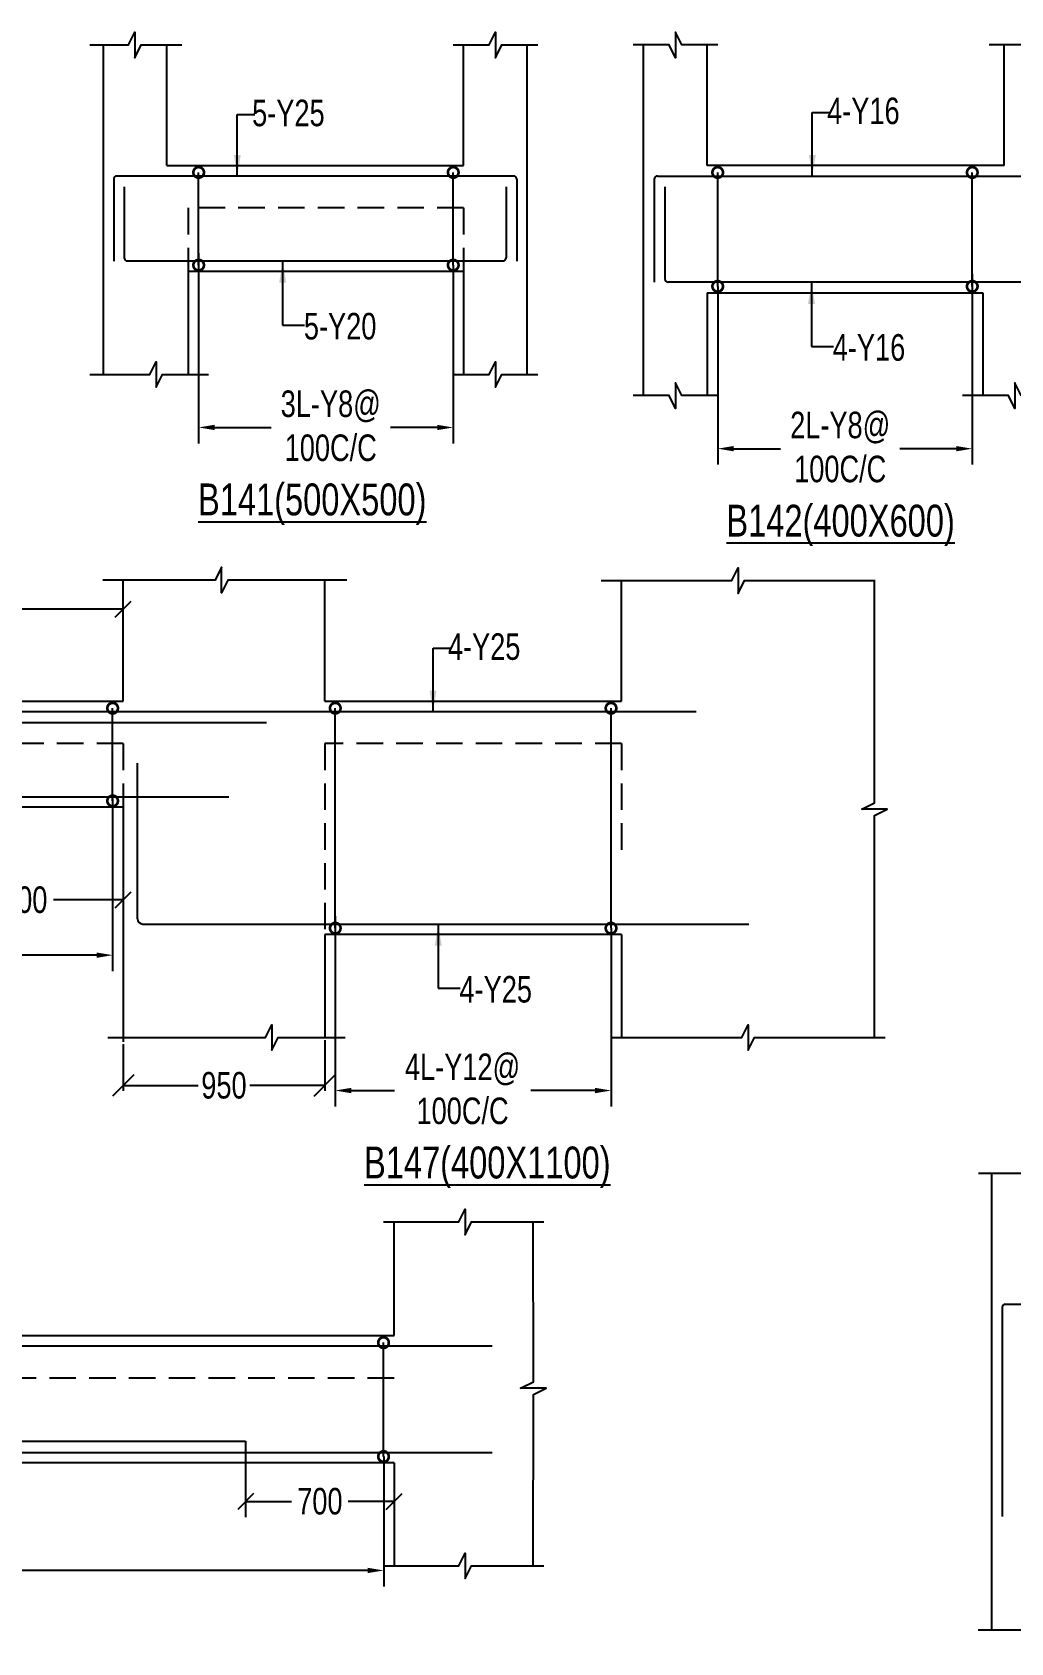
# Model space of a CAD drawing. Header units: millimetres. Extents: x 0 to 31744305, y -21599035 to 0.
# Drawn here: x 31671068 to 31675682, y -21217918 to -21210329 of the extents above; entities that cross this region are included whole.
import ezdxf

# ---------------------------------------------------------------- set-up
doc = ezdxf.new("R2010")
doc.units = ezdxf.units.MM
doc.header["$LTSCALE"] = 1000
doc.header["$MEASUREMENT"] = 0
doc.header["$PDMODE"] = 3
for name, pattern in [('CONTINOUS', [0]), ('CONTINU', [0]), ('HIDDEN', [0.375, 0.25, -0.125])]:
    doc.linetypes.add(name, pattern=pattern)
for name, color, linetype in [('-S-ARROW', 253, 'Continuous'), ('-S-MISC', 8, 'Continuous'), ('-S-STIRRUPS DIM', 6, 'Continuous'), ('-S-STIRUP', 11, 'Continuous'), ('-STR-BEAM', 7, 'CONTINU'), ('-STR-COLUMN', 5, 'HIDDEN'), ('-STR-REINF', 3, 'Continuous'), ('-STR-RF-DIM', 8, 'CONTINOUS'), ('-STR-TEXT', 6, 'Continuous'), ('S-DIM', 7, 'Continuous'), ('SEC TEXT', 9, 'Continuous'), ('SLAB LINE', 254, 'HIDDEN')]:
    doc.layers.add(name, color=color, linetype=linetype)
doc.styles.add('BEAM-LS', font='romans.shx', dxfattribs={"width": 0.8})
doc.styles.add('SOBHA', font='swisscl.ttf')
doc.styles.add('sobha.sed', font='swisscl.ttf')
doc.dimstyles.new('S-50', dxfattribs={"dimscale": 50, "dimtxt": 2.5, "dimasz": 2, "dimexe": 0.5, "dimexo": 0.25, "dimgap": 0.25, "dimtad": 0, "dimdec": 0, "dimrnd": 0.0005, "dimzin": 0, "dimdsep": 46, "dimtxsty": 'sobha.sed', "dimblk": 'OBLIQUE', "dimcen": 0.09, "dimclrd": 8, "dimclre": 8, "dimclrt": 6, "dimadec": 0, "dimazin": 0, "dimtfac": 1, "dimtdec": 0, "dimtofl": 0, "dimtmove": 2, "dimatfit": 3, "dimfxl": 0.18, "dimtolj": 1, "dimtzin": 0, "dimlwd": -1, "dimlwe": -1, "dimarcsym": 0})
doc.dimstyles.new('S-DIM50', dxfattribs={"dimscale": 50, "dimtxt": 2.5, "dimasz": 1.5, "dimexe": 1.5, "dimexo": 1, "dimgap": 0.5, "dimtad": 0, "dimdec": 0, "dimzin": 0, "dimdsep": 46, "dimtxsty": 'SOBHA', "dimcen": 0.09, "dimclrd": 256, "dimclre": 256, "dimclrt": 6, "dimadec": 5, "dimazin": 0, "dimtfac": 1, "dimtdec": 0, "dimtofl": 0, "dimtmove": 0, "dimatfit": 3, "dimfxl": 0.18, "dimtolj": 1, "dimtzin": 0, "dimlwd": -1, "dimlwe": -1, "dimarcsym": 0})
doc.dimstyles.new('STIRUP', dxfattribs={"dimscale": 50, "dimtxt": 2.5, "dimasz": 2.2, "dimexe": 0, "dimexo": 0, "dimgap": 0.5, "dimtad": 0, "dimdec": 0, "dimzin": 0, "dimdsep": 46, "dimtxsty": 'BEAM-LS', "dimblk": 'DOTSMALL', "dimcen": 0.09, "dimclrd": 256, "dimclre": 256, "dimclrt": 256, "dimadec": 5, "dimazin": 0, "dimtfac": 1, "dimtdec": 0, "dimtofl": 0, "dimtmove": 0, "dimatfit": 3, "dimldrblk": 'DOTSMALL', "dimfxl": 0, "dimfxlon": 1, "dimtolj": 1, "dimtzin": 0, "dimlwd": -1, "dimlwe": -1, "dimarcsym": 0})

# ---------------------------------------------------------------- blocks, each defined once
blk = doc.blocks.new('*D237')
at = {"layer": '-STR-RF-DIM', "transparency": 16777216}
for p, q in [((31671853.2, -21211369.5), (31671853.2, -21212266.4)), ((31673053.5, -21211426.4), (31673053.5, -21212266.4)), ((31671928.2, -21212191.4), (31672194.3, -21212191.4)), ((31672978.5, -21212191.4), (31672757.5, -21212191.4))]:
    blk.add_line(p, q, dxfattribs=at)
for points in [[(31671928.2, -21212178.9), (31671928.2, -21212203.9), (31671853.2, -21212191.4)], [(31672978.5, -21212178.9), (31672978.5, -21212203.9), (31673053.5, -21212191.4)]]:
    blk.add_solid(points, dxfattribs=at)
at = {"layer": 'Defpoints', "color": 0, "transparency": 16777216}
for p in [(31671853.2, -21211369.5, 178586.6), (31673053.5, -21211426.4, 178586.6), (31673053.5, -21212191.4)]:
    blk.add_point(p, dxfattribs=at)
at = {"layer": '-STR-RF-DIM', "color": 6, "transparency": 16777216, "char_height": 125, "attachment_point": 5, "style": 'SOBHA'}
for s, insert in [('\\A1;3L-Y8@', (31672475.9, -21212092.1)), ('\\A1;100C/C', (31672475.9, -21212287.9))]:
    blk.add_mtext(s, dxfattribs=dict(at, insert=insert))
blk = doc.blocks.new('_DotSmall')
at = {"color": 0, "linetype": 'ByBlock', "const_width": 0.5}
blk.add_lwpolyline([(-0.0625, 0, 1), (0.0625, 0, 1)], format="xyb", close=True, dxfattribs=at)
blk = doc.blocks.new('*D238')
at = {"layer": '-S-STIRUP', "ltscale": 100, "transparency": 16777216}
blk.add_line((31671853.2, -21211426.4), (31671853.2, -21210989.7), dxfattribs=at)
at = {"layer": 'Defpoints', "color": 0, "linetype": 'CONTINU', "ltscale": 100, "transparency": 16777216}
for p in [(31671853.2, -21210989.7), (31671853.2, -21210989.7), (31671853.2, -21211426.4)]:
    blk.add_point(p, dxfattribs=at)
at = {"layer": '-S-STIRUP', "linetype": 'CONTINU', "ltscale": 100, "transparency": 16777216, "xscale": 100, "yscale": 100, "zscale": 100}
for p, rotation in [((31671853.2, -21210989.7), 90), ((31671853.2, -21211426.4), 270)]:
    blk.add_blockref('_DotSmall', p, dxfattribs=dict(at, rotation=rotation))
blk = doc.blocks.new('_OBLIQUE')
at = {"color": 0, "linetype": 'ByBlock'}
blk.add_line((-0.5, -0.5), (0.5, 0.5), dxfattribs=at)
blk = doc.blocks.new('*D239')
at = {"layer": '-S-STIRUP', "ltscale": 100, "transparency": 16777216}
blk.add_line((31673053.5, -21211426.4), (31673053.5, -21210989.7), dxfattribs=at)
at = {"layer": 'Defpoints', "color": 0, "linetype": 'CONTINU', "ltscale": 100, "transparency": 16777216}
for p in [(31673053.5, -21210989.7), (31673053.5, -21210989.7), (31673053.5, -21211426.4)]:
    blk.add_point(p, dxfattribs=at)
at = {"layer": '-S-STIRUP', "linetype": 'CONTINU', "ltscale": 100, "transparency": 16777216, "xscale": 100, "yscale": 100, "zscale": 100}
for p, rotation in [((31673053.5, -21210989.7), 90), ((31673053.5, -21211426.4), 270)]:
    blk.add_blockref('_DotSmall', p, dxfattribs=dict(at, rotation=rotation))
blk = doc.blocks.new('*D240')
at = {"layer": '-STR-RF-DIM', "transparency": 16777216}
for p, q in [((31675500.6, -21211469.5), (31675500.6, -21212366.4)), ((31674300.3, -21211526.4), (31674300.3, -21212366.4)), ((31674375.3, -21212291.4), (31674596.5, -21212291.4)), ((31675425.6, -21212291.4), (31675159.4, -21212291.4))]:
    blk.add_line(p, q, dxfattribs=at)
for points in [[(31674375.3, -21212278.9), (31674375.3, -21212303.9), (31674300.3, -21212291.4)], [(31675425.6, -21212278.9), (31675425.6, -21212303.9), (31675500.6, -21212291.4)]]:
    blk.add_solid(points, dxfattribs=at)
at = {"layer": 'Defpoints', "color": 0, "transparency": 16777216}
for p in [(31675500.6, -21211469.5, 178586.6), (31674300.3, -21211526.4, 178586.6), (31674300.3, -21212291.4)]:
    blk.add_point(p, dxfattribs=at)
at = {"layer": '-STR-RF-DIM', "color": 6, "transparency": 16777216, "char_height": 125, "attachment_point": 5, "style": 'SOBHA'}
for s, insert in [('\\A1;2L-Y8@', (31674877.9, -21212192.2)), ('\\A1;100C/C', (31674877.9, -21212387.9))]:
    blk.add_mtext(s, dxfattribs=dict(at, insert=insert))
blk = doc.blocks.new('*D241')
at = {"layer": '-S-STIRUP', "ltscale": 100, "transparency": 16777216}
blk.add_line((31675500.6, -21211526.4), (31675500.6, -21210989.7), dxfattribs=at)
at = {"layer": 'Defpoints', "color": 0, "linetype": 'CONTINU', "ltscale": 100, "transparency": 16777216}
for p in [(31675500.6, -21210989.7), (31675500.6, -21210989.7), (31675500.6, -21211526.4)]:
    blk.add_point(p, dxfattribs=at)
at = {"layer": '-S-STIRUP', "linetype": 'CONTINU', "ltscale": 100, "transparency": 16777216, "xscale": 100, "yscale": 100, "zscale": 100}
for p, rotation in [((31675500.6, -21210989.7), 90), ((31675500.6, -21211526.4), 270)]:
    blk.add_blockref('_DotSmall', p, dxfattribs=dict(at, rotation=rotation))
blk = doc.blocks.new('*D242')
at = {"layer": '-S-STIRUP', "ltscale": 100, "transparency": 16777216}
blk.add_line((31674300.3, -21211526.4), (31674300.3, -21210989.7), dxfattribs=at)
at = {"layer": 'Defpoints', "color": 0, "linetype": 'CONTINU', "ltscale": 100, "transparency": 16777216}
for p in [(31674300.3, -21210989.7), (31674300.3, -21210989.7), (31674300.3, -21211526.4)]:
    blk.add_point(p, dxfattribs=at)
at = {"layer": '-S-STIRUP', "linetype": 'CONTINU', "ltscale": 100, "transparency": 16777216, "xscale": 100, "yscale": 100, "zscale": 100}
for p, rotation in [((31674300.3, -21210989.7), 90), ((31674300.3, -21211526.4), 270)]:
    blk.add_blockref('_DotSmall', p, dxfattribs=dict(at, rotation=rotation))
blk = doc.blocks.new('*D250')
at = {"layer": '-STR-RF-DIM', "transparency": 16777216}
for p, q in [((31663547.3, -21213894), (31663547.3, -21214753)), ((31671447.5, -21213939.3), (31671447.5, -21214753)), ((31663622.3, -21214678), (31666823.9, -21214678)), ((31671372.5, -21214678), (31668497.5, -21214678))]:
    blk.add_line(p, q, dxfattribs=at)
for points in [[(31663622.3, -21214665.5), (31663622.3, -21214690.5), (31663547.3, -21214678)], [(31671372.5, -21214665.5), (31671372.5, -21214690.5), (31671447.5, -21214678)]]:
    blk.add_solid(points, dxfattribs=at)
at = {"layer": 'Defpoints', "color": 0, "transparency": 16777216}
for p in [(31663547.3, -21213894, 178586.6), (31671447.5, -21213939.3, 0), (31671447.5, -21214678)]:
    blk.add_point(p, dxfattribs=at)
at = {"layer": '-STR-RF-DIM', "color": 6, "transparency": 16777216, "insert": (31667660.7, -21214678), "char_height": 125, "attachment_point": 5, "style": 'SOBHA'}
blk.add_mtext('\\A1;4L-Y12@100/150/100C/C', dxfattribs=at)
blk = doc.blocks.new('*D252')
at = {"layer": '-S-STIRUP', "ltscale": 100, "transparency": 16777216}
blk.add_line((31671447.6, -21213951), (31671447.6, -21213514.3), dxfattribs=at)
at = {"layer": 'Defpoints', "color": 0, "linetype": 'CONTINU', "ltscale": 100, "transparency": 16777216}
for p in [(31671447.6, -21213514.3), (31671447.6, -21213514.3), (31671447.6, -21213951)]:
    blk.add_point(p, dxfattribs=at)
at = {"layer": '-S-STIRUP', "linetype": 'CONTINU', "ltscale": 100, "transparency": 16777216, "xscale": 100, "yscale": 100, "zscale": 100}
for p, rotation in [((31671447.6, -21213514.3), 90), ((31671447.6, -21213951), 270)]:
    blk.add_blockref('_DotSmall', p, dxfattribs=dict(at, rotation=rotation))
blk = doc.blocks.new('*D253')
at = {"layer": '-STR-RF-DIM', "transparency": 16777216}
for p, q in [((31672497.3, -21214494), (31672497.3, -21215390.9)), ((31673797.4, -21214551), (31673797.4, -21215390.9)), ((31672572.3, -21215315.9), (31672775.9, -21215315.9)), ((31673722.4, -21215315.9), (31673418.9, -21215315.9))]:
    blk.add_line(p, q, dxfattribs=at)
for points in [[(31672572.3, -21215303.4), (31672572.3, -21215328.4), (31672497.3, -21215315.9)], [(31673722.4, -21215303.4), (31673722.4, -21215328.4), (31673797.4, -21215315.9)]]:
    blk.add_solid(points, dxfattribs=at)
at = {"layer": 'Defpoints', "color": 0, "transparency": 16777216}
for p in [(31672497.3, -21214494, 178586.6), (31673797.4, -21214551, 178586.6), (31673797.4, -21215315.9)]:
    blk.add_point(p, dxfattribs=at)
at = {"layer": '-STR-RF-DIM', "color": 6, "transparency": 16777216, "char_height": 125, "attachment_point": 5, "style": 'SOBHA'}
for s, insert in [('\\A1;4L-Y12@', (31673097.4, -21215216.7)), ('\\A1;100C/C', (31673097.4, -21215412.4))]:
    blk.add_mtext(s, dxfattribs=dict(at, insert=insert))
blk = doc.blocks.new('*D254')
at = {"layer": '-S-STIRUP', "ltscale": 100, "transparency": 16777216}
blk.add_line((31672497.3, -21214551), (31672497.3, -21213514.3), dxfattribs=at)
at = {"layer": 'Defpoints', "color": 0, "linetype": 'CONTINU', "ltscale": 100, "transparency": 16777216}
for p in [(31672497.3, -21213514.3), (31672497.3, -21213514.3), (31672497.3, -21214551)]:
    blk.add_point(p, dxfattribs=at)
at = {"layer": '-S-STIRUP', "linetype": 'CONTINU', "ltscale": 100, "transparency": 16777216, "xscale": 100, "yscale": 100, "zscale": 100}
for p, rotation in [((31672497.3, -21213514.3), 90), ((31672497.3, -21214551), 270)]:
    blk.add_blockref('_DotSmall', p, dxfattribs=dict(at, rotation=rotation))
blk = doc.blocks.new('*D255')
at = {"layer": '-S-STIRUP', "ltscale": 100, "transparency": 16777216}
blk.add_line((31673797.4, -21214551), (31673797.4, -21213514.3), dxfattribs=at)
at = {"layer": 'Defpoints', "color": 0, "linetype": 'CONTINU', "ltscale": 100, "transparency": 16777216}
for p in [(31673797.4, -21213514.3), (31673797.4, -21213514.3), (31673797.4, -21214551)]:
    blk.add_point(p, dxfattribs=at)
at = {"layer": '-S-STIRUP', "linetype": 'CONTINU', "ltscale": 100, "transparency": 16777216, "xscale": 100, "yscale": 100, "zscale": 100}
for p, rotation in [((31673797.4, -21213514.3), 90), ((31673797.4, -21214551), 270)]:
    blk.add_blockref('_DotSmall', p, dxfattribs=dict(at, rotation=rotation))
blk = doc.blocks.new('*D271')
at = {"layer": '-STR-RF-DIM', "transparency": 16777216}
for p, q in [((31666824.5, -21216983.8), (31666824.5, -21217652.4)), ((31672725.5, -21217040.7), (31672725.5, -21217652.4)), ((31666899.5, -21217577.4), (31668819.5, -21217577.4)), ((31672650.5, -21217577.4), (31670414.8, -21217577.4))]:
    blk.add_line(p, q, dxfattribs=at)
for points in [[(31666899.5, -21217564.9), (31666899.5, -21217589.9), (31666824.5, -21217577.4)], [(31672650.5, -21217564.9), (31672650.5, -21217589.9), (31672725.5, -21217577.4)]]:
    blk.add_solid(points, dxfattribs=at)
at = {"layer": 'Defpoints', "color": 0, "transparency": 16777216}
for p in [(31666824.5, -21216983.8, 178586.6), (31672725.5, -21217040.7, 178586.6), (31672725.5, -21217577.4)]:
    blk.add_point(p, dxfattribs=at)
at = {"layer": '-STR-RF-DIM', "color": 6, "transparency": 16777216, "insert": (31669617.1, -21217577.4), "char_height": 125, "attachment_point": 5, "style": 'SOBHA'}
blk.add_mtext('\\A1;4L-Y8@100/150/100C/C', dxfattribs=at)
blk = doc.blocks.new('*D273')
at = {"layer": '-S-STIRUP', "ltscale": 100, "transparency": 16777216}
blk.add_line((31672724.8, -21217040.7), (31672724.8, -21216504), dxfattribs=at)
at = {"layer": 'Defpoints', "color": 0, "linetype": 'CONTINU', "ltscale": 100, "transparency": 16777216}
for p in [(31672724.8, -21216504), (31672724.8, -21216504), (31672724.8, -21217040.7)]:
    blk.add_point(p, dxfattribs=at)
at = {"layer": '-S-STIRUP', "linetype": 'CONTINU', "ltscale": 100, "transparency": 16777216, "xscale": 100, "yscale": 100, "zscale": 100}
for p, rotation in [((31672724.8, -21216504), 90), ((31672724.8, -21217040.7), 270)]:
    blk.add_blockref('_DotSmall', p, dxfattribs=dict(at, rotation=rotation))
blk = doc.blocks.new('*D469')
at = {"layer": '-S-STIRRUPS DIM', "color": 251, "transparency": 16777216}
for p, q in [((31669397.5, -21213581.3), (31669397.5, -21212972.8)), ((31671497.5, -21213481.3), (31671497.5, -21212972.8))]:
    blk.add_line(p, q, dxfattribs=at)
at = {"layer": '-S-STIRRUPS DIM', "color": 8, "transparency": 16777216}
for p, q in [((31669397.5, -21213047.8), (31670274.2, -21213047.8)), ((31671497.5, -21213047.8), (31670620.8, -21213047.8))]:
    blk.add_line(p, q, dxfattribs=at)
at = {"layer": 'Defpoints', "color": 0, "transparency": 16777216}
for p in [(31671497.5, -21213047.8), (31671497.5, -21213481.3, 0), (31669397.5, -21213581.3, 0)]:
    blk.add_point(p, dxfattribs=at)
at = {"layer": '-S-STIRRUPS DIM', "color": 8, "transparency": 16777216, "xscale": 75, "yscale": 75, "zscale": 75, "rotation": 180}
blk.add_blockref('_OBLIQUE', (31669397.5, -21213047.8), dxfattribs=at)
at = {"layer": '-S-STIRRUPS DIM', "color": 8, "transparency": 16777216, "xscale": 75, "yscale": 75, "zscale": 75}
blk.add_blockref('_OBLIQUE', (31671497.5, -21213047.8), dxfattribs=at)
at = {"layer": '-S-STIRRUPS DIM', "color": 6, "transparency": 16777216, "insert": (31670447.5, -21213047.8), "char_height": 125, "attachment_point": 5, "style": 'sobha.sed'}
blk.add_mtext('\\A1;2100', dxfattribs=at)
blk = doc.blocks.new('*D471')
at = {"layer": '-S-STIRRUPS DIM', "color": 251, "transparency": 16777216}
for p, q in [((31670497.5, -21213881.3), (31670497.5, -21214492.4)), ((31671497.5, -21213984), (31671497.5, -21214492.4))]:
    blk.add_line(p, q, dxfattribs=at)
at = {"layer": '-S-STIRRUPS DIM', "color": 8, "transparency": 16777216}
for p, q in [((31670497.5, -21214417.4), (31670825.6, -21214417.4)), ((31671497.5, -21214417.4), (31671169.4, -21214417.4))]:
    blk.add_line(p, q, dxfattribs=at)
at = {"layer": 'Defpoints', "color": 0, "transparency": 16777216}
for p in [(31670497.5, -21213881.3, 0), (31671497.5, -21213984, 0), (31671497.5, -21214417.4)]:
    blk.add_point(p, dxfattribs=at)
at = {"layer": '-S-STIRRUPS DIM', "color": 8, "transparency": 16777216, "xscale": 75, "yscale": 75, "zscale": 75, "rotation": 180}
blk.add_blockref('_OBLIQUE', (31670497.5, -21214417.4), dxfattribs=at)
at = {"layer": '-S-STIRRUPS DIM', "color": 8, "transparency": 16777216, "xscale": 75, "yscale": 75, "zscale": 75}
blk.add_blockref('_OBLIQUE', (31671497.5, -21214417.4), dxfattribs=at)
at = {"layer": '-S-STIRRUPS DIM', "color": 6, "transparency": 16777216, "insert": (31670997.5, -21214417.4), "char_height": 125, "attachment_point": 5, "style": 'sobha.sed'}
blk.add_mtext('\\A1;1000', dxfattribs=at)
blk = doc.blocks.new('*D775')
at = {"layer": '-S-STIRRUPS DIM', "color": 251, "transparency": 16777216}
for p, q in [((31672074.7, -21216968.3), (31672074.7, -21217327)), ((31672774.7, -21217071), (31672774.7, -21217327))]:
    blk.add_line(p, q, dxfattribs=at)
at = {"layer": '-S-STIRRUPS DIM', "color": 8, "transparency": 16777216}
for p, q in [((31672074.7, -21217252), (31672290.8, -21217252)), ((31672774.7, -21217252), (31672558.5, -21217252))]:
    blk.add_line(p, q, dxfattribs=at)
at = {"layer": 'Defpoints', "color": 0, "transparency": 16777216}
for p in [(31672074.7, -21216968.3, 0), (31672774.7, -21217071, 0), (31672774.7, -21217252)]:
    blk.add_point(p, dxfattribs=at)
at = {"layer": '-S-STIRRUPS DIM', "color": 8, "transparency": 16777216, "xscale": 75, "yscale": 75, "zscale": 75, "rotation": 180}
blk.add_blockref('_OBLIQUE', (31672074.7, -21217252), dxfattribs=at)
at = {"layer": '-S-STIRRUPS DIM', "color": 8, "transparency": 16777216, "xscale": 75, "yscale": 75, "zscale": 75}
blk.add_blockref('_OBLIQUE', (31672774.7, -21217252), dxfattribs=at)
at = {"layer": '-S-STIRRUPS DIM', "color": 6, "transparency": 16777216, "insert": (31672424.7, -21217252), "char_height": 125, "attachment_point": 5, "style": 'sobha.sed'}
blk.add_mtext('\\A1;700', dxfattribs=at)
blk = doc.blocks.new('*D1116')
at = {"layer": 'Defpoints', "color": 0, "transparency": 16777216}
for p in [(31671497.5, -21215085.7, 0), (31672447.5, -21215065.8, 0), (31672447.5, -21215292)]:
    blk.add_point(p, dxfattribs=at)
at = {"layer": 'S-DIM', "color": 8, "transparency": 16777216}
for p, q in [((31671497.5, -21215098.2), (31671497.5, -21215317)), ((31672447.5, -21215078.3), (31672447.5, -21215317)), ((31671497.5, -21215292), (31671850.5, -21215292)), ((31672447.5, -21215292), (31672094.4, -21215292))]:
    blk.add_line(p, q, dxfattribs=at)
at = {"layer": 'S-DIM', "color": 8, "transparency": 16777216, "xscale": 100, "yscale": 100, "zscale": 100, "rotation": 180}
blk.add_blockref('_OBLIQUE', (31671497.5, -21215292), dxfattribs=at)
at = {"layer": 'S-DIM', "color": 8, "transparency": 16777216, "xscale": 100, "yscale": 100, "zscale": 100}
blk.add_blockref('_OBLIQUE', (31672447.5, -21215292), dxfattribs=at)
at = {"layer": 'S-DIM', "color": 6, "transparency": 16777216, "insert": (31671972.5, -21215292), "char_height": 125, "attachment_point": 5, "style": 'sobha.sed'}
blk.add_mtext('\\A1;950', dxfattribs=at)

msp = doc.modelspace()

# ---------------------------------------------------------------- linework, layer by layer
at = {"layer": '-S-MISC', "linetype": 'ByBlock', "ltscale": 1000, "elevation": 0}
for points in [[(31671339.4, -21210388.5), (31671522.1, -21210388.5), (31671552, -21210328.9), (31671552, -21210449), (31671581.8, -21210388.5), (31671773.5, -21210388.5)], [(31673052.8, -21210388.5), (31673222.8, -21210388.5), (31673252.7, -21210328.9), (31673252.7, -21210449), (31673282.6, -21210388.5), (31673452.6, -21210388.5)], [(31674301, -21210388.5), (31674131, -21210388.5), (31674101.1, -21210328.9), (31674101.1, -21210449), (31674071.3, -21210388.5), (31673901.2, -21210388.5)], [(31676014.4, -21210388.5), (31675831.7, -21210388.5), (31675801.8, -21210328.9), (31675801.8, -21210449), (31675772, -21210388.5), (31675580.3, -21210388.5)], [(31671340.1, -21211941.3), (31671622.8, -21211941.3), (31671652.7, -21211881.6), (31671652.7, -21212001.8), (31671682.5, -21211941.3), (31671899.2, -21211941.3)], [(31673052.6, -21211941.3), (31673222.8, -21211941.3), (31673252.7, -21211881.6), (31673252.7, -21212001.8), (31673282.6, -21211941.3), (31673452.6, -21211941.3)], [(31674301.2, -21212041.3), (31674131, -21212041.3), (31674101.1, -21211981.6), (31674101.1, -21212101.8), (31674071.3, -21212041.3), (31673901.2, -21212041.3)], [(31676013.7, -21212041.3), (31675731, -21212041.3), (31675701.2, -21211981.6), (31675701.2, -21212101.8), (31675671.3, -21212041.3), (31675454.6, -21212041.3)], [(31672552, -21212910.4), (31671991.4, -21212910.4), (31671961.5, -21212970), (31671961.5, -21212849.9), (31671931.6, -21212910.4), (31671401.6, -21212910.4)], [(31673750.8, -21212913.1), (31674367, -21212913.1), (31674396.8, -21212853.4), (31674396.8, -21212973.6), (31674426.7, -21212913.1), (31675042.9, -21212913.3)], [(31675039.5, -21215065.8), (31675040.2, -21214019.3), (31675099.9, -21213989.5), (31674979.7, -21213989.5), (31675040.2, -21213959.6), (31675039.7, -21212913.1)], [(31671424.8, -21215065.8), (31672167.6, -21215065.8), (31672197.4, -21215006.2), (31672197.4, -21215126.3), (31672227.3, -21215065.8), (31672543.3, -21215065.8)], [(31673797.4, -21215065.8), (31674413.6, -21215065.8), (31674443.4, -21215006.2), (31674443.4, -21215126.3), (31674473.3, -21215065.8), (31675089.5, -21215066.1)], [(31675529.6, -21215705), (31675761.5, -21215705), (31675791.4, -21215764.7), (31675791.4, -21215644.5), (31675821.2, -21215705), (31676062.5, -21215705)], [(31672724.7, -21215934.8), (31673080.2, -21215934.8), (31673110.1, -21215875.1), (31673110.1, -21215995.3), (31673140, -21215934.8), (31673480.7, -21215935)], [(31673430.7, -21217555.6), (31673431.4, -21216748.2), (31673491.1, -21216718.3), (31673370.9, -21216718.3), (31673431.4, -21216688.5), (31673430.9, -21215934.8)], [(31672726.2, -21217555.6), (31673080.2, -21217555.6), (31673110.1, -21217495.9), (31673110.1, -21217616.1), (31673140, -21217555.6), (31673480.7, -21217555.8)], [(31675528.8, -21217857.8), (31675761.5, -21217857.8), (31675791.4, -21217798.1), (31675791.4, -21217918.3), (31675821.2, -21217857.8), (31676087.3, -21217857.8)]]:
    msp.add_lwpolyline(points, dxfattribs=at)
at = {"layer": '-STR-BEAM'}
for p, q in [((31671702.6, -21210956.7, 0), (31673102.6, -21210956.7, 0)), ((31675651.2, -21210956.7, 0), (31674251.2, -21210956.7, 0)), ((31663147.4, -21213481.3), (31671497.5, -21213481.3, 0)), ((31672447.5, -21213481.3, 0), (31673847.4, -21213481.3, 0)), ((31671497.5, -21213981.3, 0), (31663497.5, -21213981.3)), ((31666774.7, -21216471, 0), (31672774.7, -21216471, 0))]:
    msp.add_line(p, q, dxfattribs=at)
at = {"layer": '-STR-BEAM', "elevation": 0}
for points in [[(31673102.6, -21211456.7), (31671803.3, -21211456.7)], [(31674251.2, -21211556.7), (31675550.5, -21211556.7)], [(31673847.4, -21214581.3), (31672447.5, -21214581.3)], [(31672774.7, -21217071), (31666774.7, -21217071)]]:
    msp.add_lwpolyline(points, dxfattribs=at)
at = {"layer": '-STR-COLUMN', "linetype": 'Continuous', "ltscale": 10}
for p, q in [((31671402.6, -21210388.5, 0), (31671402.6, -21210956.7, 0)), ((31671702.6, -21210956.7, 0), (31671702.6, -21210388.5, 0)), ((31673102.6, -21210956.7, 0), (31673102.6, -21210388.5, 0)), ((31673402.6, -21211941.3, 0), (31673402.6, -21210388.5, 0)), ((31673951.2, -21212041.3, 0), (31673951.2, -21210388.5, 0)), ((31674251.2, -21210956.7, 0), (31674251.2, -21210388.5, 0)), ((31675651.2, -21210956.7, 0), (31675651.2, -21210388.5, 0)), ((31671402.6, -21210956.7, 0), (31671402.6, -21211941.3, 0)), ((31671803.3, -21211456.7, 0), (31671803.3, -21211941.3, 0)), ((31673102.6, -21211456.7, 0), (31673102.6, -21211941.3, 0)), ((31674251.2, -21211556.7, 0), (31674251.2, -21212041.3, 0)), ((31675550.5, -21211556.7, 0), (31675550.5, -21212041.3, 0)), ((31671497.5, -21213481.3, 0), (31671497.5, -21212910.4, 0)), ((31672447.5, -21213481.3, 0), (31672447.5, -21212910.4, 0)), ((31672447.5, -21213481.3, 0), (31672447.5, -21212913.1, 0)), ((31673847.4, -21213481.3, 0), (31673847.4, -21212913.1, 0)), ((31671497.5, -21213981.3, 0), (31671497.5, -21215085.7, 0)), ((31672447.5, -21214581.3, 0), (31672447.5, -21215065.8, 0)), ((31673847.4, -21214581.3, 0), (31673847.4, -21215065.8, 0)), ((31675591.4, -21215705, 0), (31675591.4, -21217857.8, 0)), ((31672774.7, -21216471, 0), (31672774.7, -21215934.8, 0)), ((31672774.7, -21217071, 0), (31672774.7, -21217555.6, 0))]:
    msp.add_line(p, q, dxfattribs=at)
at = {"layer": '-STR-REINF', "ltscale": 10}
for p, q in [((31671452.6, -21211021.7, 0), (31671452.6, -21211407.4, 0)), ((31673337.7, -21211006.7, 0), (31671467.6, -21211006.7, 0)), ((31673352.7, -21211021.7, 0), (31673352.7, -21211407.4, 0)), ((31674001.1, -21211021.7, 0), (31674001.1, -21211507.4, 0)), ((31674016.1, -21211006.7, 0), (31675886.2, -21211006.7, 0)), ((31671502.6, -21211056.7, 0), (31671502.6, -21211391.7, 0)), ((31673302.7, -21211056.7, 0), (31673302.7, -21211391.7, 0)), ((31674051.1, -21211056.7, 0), (31674051.1, -21211491.7, 0)), ((31671517.6, -21211406.7, 0), (31673287.7, -21211406.7, 0)), ((31675836.2, -21211506.7, 0), (31674066.1, -21211506.7, 0)), ((31674198.5, -21213531.3, 0), (31663212.4, -21213531.3, 0)), ((31669397.5, -21213581.3, 0), (31672172.5, -21213581.3, 0)), ((31671564.9, -21214506.3, 0), (31671564.9, -21213774, 0)), ((31663262.4, -21213931.3, 0), (31671995.5, -21213931.3, 0)), ((31671589.9, -21214531.3, 0), (31674447.4, -21214531.3, 0)), ((31675641.4, -21216338.2, 0), (31675641.4, -21217323.8, 0)), ((31675656.4, -21216323.2, 0), (31678726.5, -21216323.2, 0)), ((31673236.6, -21216521, 0), (31666389.9, -21216521, 0)), ((31666439.9, -21217021, 0), (31673236.6, -21217021, 0)), ((31667474.6, -21216968.3, 0), (31672074.7, -21216968.3, 0))]:
    msp.add_line(p, q, dxfattribs=at)
for centre, start, end in [((31671467.6, -21211021.7, 0), 90, 180), ((31673337.7, -21211021.7, 0), 0, 90), ((31674016.1, -21211021.7, 0), 90, 180), ((31671517.6, -21211391.7, 0), 180, 270), ((31673287.7, -21211391.7, 0), 270, 0), ((31674066.1, -21211491.7, 0), 180, 270), ((31675656.4, -21216338.2, 0), 90, 180)]:
    msp.add_arc(centre, 15, start, end, dxfattribs=at)
at = {"layer": '-STR-REINF', "ltscale": 10, "extrusion": (1.0649e-08, 0, 1)}
msp.add_arc((31671589.9, -21214506.3, 0.3), 25, 180, 270, dxfattribs=at)
at = {"layer": 'SLAB LINE', "color": 8, "linetype": 'HIDDEN', "ltscale": 0.5}
for p, q in [((31673102.6, -21211156.7, 0), (31671803.3, -21211156.7, 0)), ((31671803.3, -21211156.7, 0), (31671803.3, -21211456.7, 0)), ((31673102.6, -21211156.7, 0), (31673102.6, -21211456.7, 0)), ((31671497.5, -21213681.3, 0), (31663497.5, -21213681.3)), ((31671497.5, -21213681.3, 0), (31671497.5, -21213981.3, 0)), ((31671497.5, -21213681.3, 0), (31671497.5, -21213981.3, 0)), ((31673847.3, -21213681.3, 0), (31672447.5, -21213681.3, 0)), ((31672447.5, -21213681.3, 0), (31672447.5, -21214581.3, 0)), ((31673847.3, -21213681.3, 0), (31673847.3, -21214231.3, 0)), ((31672774.7, -21216671, 0), (31666774.7, -21216671, 0))]:
    msp.add_line(p, q, dxfattribs=at)

# ---------------------------------------------------------------- texts
at = {"layer": '-STR-TEXT', "color": 6, "style": 'SOBHA'}
for s, p in [('5-Y25', (31672105.4, -21210771.8, 0)), ('4-Y16', (31674816.3, -21210761.9, 0)), ('5-Y20', (31672349.3, -21211776.7, 0)), ('4-Y16', (31674842.7, -21211876.7, 0)), ('4-Y25', (31673028.2, -21213286.4, 0)), ('4-Y25', (31673082.9, -21214901.3, 0))]:
    msp.add_text(s, height=125, dxfattribs=at).set_placement(p)
at = {"layer": 'SEC TEXT', "color": 4, "linetype": 'ByBlock', "style": 'sobha.sed'}
for s, rotation, p in [('%%UB141(500X500)', 359.98928, (31671850.1, -21212605.4, 0)), ('%%UB142(400X600)', 0.01072, (31674341.2, -21212705.6, 0)), ('%%UB147(400X1100)', 359.98928, (31672632.8, -21215730, 0))]:
    msp.add_text(s, height=150, rotation=rotation, dxfattribs=at).set_placement(p)

# ---------------------------------------------------------------- dimensions: what is measured, and where the dimension line sits
at = {"layer": '-S-STIRRUPS DIM'}
for base, p1, p2, picture, middle in [((31671497.5, -21213047.8, 0), (31669397.5, -21213581.3, 0), (31671497.5, -21213481.3, 0), '*D469', (31670447.5, -21213047.8, 0)), ((31671497.5, -21214417.4, 0), (31670497.5, -21213881.3, 0), (31671497.5, -21213984, 0), '*D471', (31670997.5, -21214417.4, 0)), ((31672774.7, -21217252, 0), (31672074.7, -21216968.3, 0), (31672774.7, -21217071, 0), '*D775', (31672424.7, -21217252, 0))]:
    dim = msp.add_linear_dim(base=base, p1=p1, p2=p2, dimstyle='S-DIM50', override={"dimscale": 1, "dimtxt": 125, "dimasz": 75, "dimexe": 75, "dimexo": 0, "dimgap": 25, "dimrnd": 5, "dimtxsty": 'sobha.sed', "dimblk1": 'OBLIQUE', "dimblk2": 'OBLIQUE', "dimsah": 1, "dimcen": 4.5, "dimclrd": 8, "dimclre": 251, "dimfxl": 75}, dxfattribs=at)
    dim.commit()
    dim.dimension.update_dxf_attribs({"geometry": picture, "text_midpoint": middle})
at = {"layer": '-S-STIRUP', "linetype": 'CONTINU', "ltscale": 100}
for base, p1, p2, picture, middle in [((31671853.2, -21210989.7, 178586.6), (31671853.2, -21211426.4, 178586.6), (31671853.2, -21210989.7, 178586.6), '*D238', (31671853.2, -21211208.1, 178586.6)), ((31673053.5, -21210989.7, 178586.6), (31673053.5, -21211426.4, 178586.6), (31673053.5, -21210989.7, 178586.6), '*D239', (31673053.5, -21211208.1, 178586.6)), ((31674300.3, -21210989.7, 178586.6), (31674300.3, -21211526.4, 178586.6), (31674300.3, -21210989.7, 178586.6), '*D242', (31674300.3, -21211258.1, 178586.6)), ((31675500.6, -21210989.7, 178586.6), (31675500.6, -21211526.4, 178586.6), (31675500.6, -21210989.7, 178586.6), '*D241', (31675500.6, -21211258.1, 178586.6)), ((31671447.6, -21213514.3, 178586.6), (31671447.6, -21213951, 178586.6), (31671447.6, -21213514.3, 178586.6), '*D252', (31671447.6, -21213732.6, 178586.6)), ((31672497.3, -21213514.3, 178586.6), (31672497.3, -21214551, 178586.6), (31672497.3, -21213514.3, 178586.6), '*D254', (31672497.3, -21214032.6, 178586.6)), ((31673797.4, -21213514.3, 178586.6), (31673797.4, -21214551, 178586.6), (31673797.4, -21213514.3, 178586.6), '*D255', (31673797.4, -21214032.6, 178586.6)), ((31672724.8, -21216504, 178586.6), (31672724.8, -21217040.7, 178586.6), (31672724.8, -21216504, 178586.6), '*D273', (31672724.8, -21216772.3, 178586.6))]:
    dim = msp.add_linear_dim(base=base, p1=p1, p2=p2, angle=90, text=' ', dimstyle='STIRUP', override={"dimasz": 2}, dxfattribs=at)
    dim.commit()
    dim.dimension.update_dxf_attribs({"geometry": picture, "text_midpoint": middle})
at = {"layer": '-STR-RF-DIM'}
for base, p1, p2, text, picture, middle in [((31673053.5, -21212191.4, 0), (31671853.2, -21211369.5, 178586.6), (31673053.5, -21211426.4, 178586.6), '3L-Y8@\\X100C/C', '*D237', (31672475.9, -21212191.4, 0)), ((31671447.5, -21214678, 0), (31663547.3, -21213894, 178586.6), (31671447.5, -21213939.3, 0), '4L-Y12@100/150/100C/C', '*D250', (31667660.7, -21214678, 0)), ((31673797.4, -21215315.9, 0), (31672497.3, -21214494, 178586.6), (31673797.4, -21214551, 178586.6), '4L-Y12@\\X100C/C', '*D253', (31673097.4, -21215315.9, 0)), ((31672725.5, -21217577.4, 0), (31666824.5, -21216983.8, 178586.6), (31672725.5, -21217040.7, 178586.6), '4L-Y8@100/150/100C/C', '*D271', (31669617.1, -21217577.4, 0))]:
    dim = msp.add_linear_dim(base=base, p1=p1, p2=p2, text=text, dimstyle='S-DIM50', override={"dimscale": 1, "dimtxt": 125, "dimasz": 75, "dimexe": 75, "dimexo": 0, "dimgap": 25, "dimsah": 1, "dimcen": 4.5, "dimfxl": 75}, dxfattribs=at)
    dim.commit()
    dim.dimension.update_dxf_attribs({"geometry": picture, "text_midpoint": middle, "dimtype": 160})
dim = msp.add_linear_dim(base=(31674300.3, -21212291.4, 0), p1=(31675500.6, -21211469.5, 178586.6), p2=(31674300.3, -21211526.4, 178586.6), angle=180, text='2L-Y8@\\X100C/C', dimstyle='S-DIM50', override={"dimscale": 1, "dimtxt": 125, "dimasz": 75, "dimexe": 75, "dimexo": 0, "dimgap": 25, "dimsah": 1, "dimcen": 4.5, "dimfxl": 75}, dxfattribs=at)
dim.commit()
dim.dimension.update_dxf_attribs({"geometry": '*D240', "text_midpoint": (31674877.9, -21212291.4, 0), "dimtype": 160})
at = {"layer": 'S-DIM', "color": 1}
dim = msp.add_linear_dim(base=(31672447.5, -21215292), p1=(31671497.5, -21215085.7, 0), p2=(31672447.5, -21215065.8, 0), dimstyle='S-50', dxfattribs=at)
dim.commit()
dim.dimension.update_dxf_attribs({"geometry": '*D1116', "text_midpoint": (31671972.5, -21215292)})

# ---------------------------------------------------------------- leaders
at = {"layer": '-S-ARROW'}
for points in [[(31672035.4, -21211006.7, 0), (31672035.4, -21210716.7, 0), (31672117.8, -21210716.7, 0)], [(31674746.3, -21211006.7, 0), (31674746.3, -21210706.7, 0), (31674828.7, -21210706.7, 0)], [(31672249.2, -21211409.4, 0), (31672249.2, -21211709.4, 0), (31672352.7, -21211709.4, 0)], [(31674742.6, -21211509.4, 0), (31674742.6, -21211809.4, 0), (31674846, -21211809.4, 0)], [(31672958.2, -21213531.3, 0), (31672958.2, -21213231.3, 0), (31673040.6, -21213231.3, 0)], [(31672982.8, -21214534, 0), (31672982.8, -21214834, 0), (31673086.2, -21214834, 0)]]:
    msp.add_leader(points, dimstyle='S-50', override={"dimasz": 2, "dimgap": 0.1, "dimtad": 0}, dxfattribs=at)

doc.saveas('drawing.dxf')
